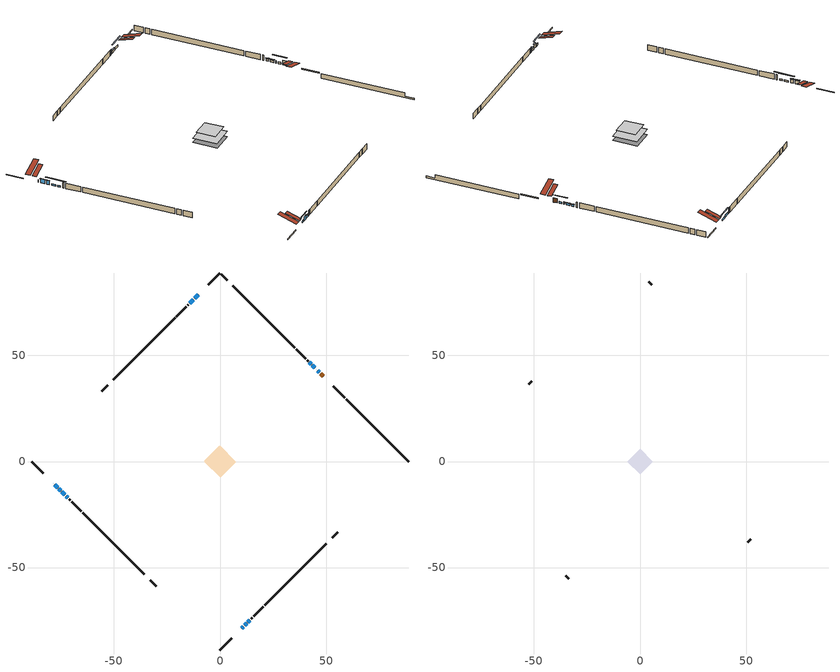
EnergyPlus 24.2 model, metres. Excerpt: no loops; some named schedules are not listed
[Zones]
conditioned space
 floor adiabatic (AdiabaticFloorConstruction): -7.49,0 0,7.49 7.49,0 0,-7.49 z1.38
 floor foundation (Slab1 construction): -7.33,0.43 -0.43,7.33 7.33,-0.43 0.43,-7.33 z-0.94
 wall outside (RimJoist1 construction): 0,-88.9 5.5,-83.4 / -88.9,0 -83.4,-5.5 / 0,88.9 -5.5,83.4 / 58.93,29.97 53.43,35.46 z1.38:1.68
 wall outside (AdiabaticWallConstruction 1): 48.74,40.16 47.54,41.36 z1.38:3.41
 wall outside (AdiabaticWallConstruction): -78.71,-10.19 -78.66,-10.24 / 45.4,43.5 45.35,43.55 z1.38:2.6; -78,-10.9 -76.64,-12.26 / -75.98,-12.92 -75.19,-13.71 / 11.67,-77.22 12.54,-76.36 z1.38:3.16; 46.88,42.02 46.05,42.84 / -10.19,78.71 -11.84,77.05 / 10.19,-78.71 11.02,-77.88 z1.38:2.3; -74.53,-14.36 -73.17,-15.73 / -72.51,-16.38 -71.72,-17.18 z1.38:2.09; 44.69,44.2 43.58,45.32 / 42.92,45.97 42.2,46.69 / 13.19,-75.7 14.06,-74.84 z1.38:2.4; -12.5,76.4 -14.23,74.67 z1.38:2.35
 wall outside (Wall1 construction): 14.71,-74.18 15.16,-73.74 / -71.07,-17.83 -70.62,-18.27 / -14.88,74.02 -15.32,73.57 / 41.55,47.35 41.11,47.79 z1.38:3.82
 wall outside (Wall2 construction): 15.81,-73.09 20.39,-68.5 / -69.97,-18.93 -65.39,-23.51 / -15.98,72.92 -20.56,68.34 / 40.45,48.45 35.87,53.03 z1.38:3.82
 wall outside (Wall3 construction): 21.05,-67.85 50.14,-38.75 / -64.73,-24.17 -35.64,-53.26 / -21.22,67.68 -50.31,38.59 / 35.21,53.69 6.12,82.78 z1.38:3.82
 wall outside (Wall5 construction): 52.87,-36.03 55.6,-33.29 / -32.91,-55.99 -30.18,-58.72 / -53.04,35.86 -55.77,33.13 / 3.39,85.51 0.66,88.24 z1.38:3.82
 wall foundation (FoundationWall1 construction): 59.59,29.31,-0.94 59.59,29.31,1.38 85.97,2.93,1.38 85.97,2.93,-0.17 88.9,0,-0.17 88.9,0,-0.94
 window (WindowConstruction 7): -78.71,-10.19 -78.66,-10.24 z1.38:2.6
 window (WindowConstruction 5): -78,-10.9 -76.64,-12.26 z1.38:3.16
 window (WindowConstruction 6): -75.98,-12.92 -75.19,-13.71 z1.38:3.16
 window (WindowConstruction 9): 46.88,42.02 46.06,42.84 z1.38:2.29
 window (WindowConstruction 10): -10.19,78.71 -11.84,77.05 z1.38:2.29
 window (WindowConstruction 11): 10.19,-78.71 11.02,-77.88 z1.38:2.29
 window (WindowConstruction 12): -74.53,-14.36 -73.17,-15.73 z1.38:2.09
 window (WindowConstruction 13): -72.51,-16.39 -71.72,-17.17 z1.38:2.09
 window (WindowConstruction 8): 45.4,43.5 45.35,43.55 z1.38:2.6
 window (WindowConstruction): 44.69,44.2 43.58,45.32 z1.38:2.39
 window (WindowConstruction 1): 42.92,45.98 42.2,46.69 z1.38:2.39
 window (WindowConstruction 2): -12.5,76.4 -14.22,74.67 z1.38:2.35
 window (WindowConstruction 3): 11.68,-77.22 12.54,-76.36 z1.38:3.16
 window (WindowConstruction 4): 13.19,-75.7 14.06,-74.84 z1.38:2.39
 door (Door): 48.74,40.16 47.54,41.36 z1.38:3.41
 ceiling adiabatic (AdiabaticFloorConstruction): 0,-7.49 7.49,0 0,7.49 -7.49,0 z1.38
 roof outside (Roof2 construction): 9.54,-79.36,3.82 5.05,-74.88,5.93 3.87,-76.06,5.93 8.35,-80.54,3.82; -79.36,-9.54,3.82 -74.88,-5.05,5.93 -76.06,-3.87,5.93 -80.54,-8.35,3.82; -9.54,79.36,3.82 -5.05,74.88,5.93 -3.87,76.06,5.93 -8.35,80.54,3.82; 49.39,39.5,3.82 44.91,35.02,5.93 46.09,33.84,5.93 50.58,38.32,3.82
attic - vented
 floor to conditioned space (Floor1 construction Reversed): -6.02,0 0,6.02 6.02,0 0,-6.02 z3.82
 wall outside (Wall4 construction): 50.8,-38.1 52.21,-36.69 / -34.98,-53.92 -33.57,-55.33 / -50.97,37.93 -52.38,36.52 / 5.46,83.44 4.05,84.85 z1.38:3.82
 roof outside (Roof1 construction): 7.7,-81.2,3.82 1.83,-75.34,6.58 0.29,-76.88,6.58 6.15,-82.75,3.82; -81.2,-7.7,3.82 -75.34,-1.83,6.58 -76.88,-0.29,6.58 -82.75,-6.15,3.82; -7.7,81.2,3.82 -1.83,75.34,6.58 -0.29,76.88,6.58 -6.15,82.75,3.82; 51.23,37.67,3.82 45.37,31.8,6.58 46.92,30.26,6.58 52.78,36.12,3.82
shading: -76.49,-12.4 -78.14,-10.76 -78.43,-11.05 -76.78,-12.7 z3.36; -75.05,-13.85 -76.12,-12.78 -76.41,-13.07 -75.34,-14.14 z3.36; 44.19,44.71 48.75,40.15 49.04,40.44 44.48,45 z4.93; -13.71,75.19 -8.33,80.57 -8.62,80.86 -14,75.48 z4.93; 12.88,-76.01 8.33,-80.57 8.62,-80.86 13.18,-76.3 z4.93; -71.3,-17.6 -76.4,-12.5 -76.69,-12.79 -71.59,-17.89 z4.73; -69.86,-19.04 -74.38,-14.52 -74.67,-14.81 -70.15,-19.33 z4.73; 43.44,45.46 44.84,44.06 45.13,44.35 43.73,45.75 z2.6; 42.06,46.84 43.06,45.83 43.36,46.12 42.35,47.13 z2.6; -14.37,74.53 -12.36,76.54 -12.65,76.83 -14.66,74.82 z2.55; 12.68,-76.22 11.53,-77.37 11.82,-77.66 12.97,-76.51 z3.36; 14.2,-74.7 13.05,-75.85 13.34,-76.14 14.49,-74.99 z2.6
[Building]
Building 1: Terrain=Suburbs
[Site:Location]
Edmonton Intl AP_AB: Latitude {deg}=53.31; Longitude {deg}=-113.58; Time Zone {hr}=-7; Elevation {m}=723; Keep Site Location Information=Yes
[Site:GroundTemperature:Shallow]
-1.56185, -3.61833, -3.78302, -2.80711, 1.11059, 5.01004, 8.39065, 10.5322, 10.7141, 8.97234, 5.67794, 1.89811
[Site:WaterMainsTemperature]
Calculation Method=Schedule; Temperature Schedule=mains temperature schedule
[Material] Roughness=Rough; Thermal Absorptance=0.9
Name | Thickness {m} | Conductivity {W/m-K} | Density {kg/m3} | Specific Heat {J/kg-K} | Solar Absorptance | Visible Absorptance
asphalt or fiberglass shingles | 0.00635 | 0.162714 | 1121.4 | 1465.45 | 0.4 | 0.4
ceiling loosefill ins | 0.254 | 0.0480833 | 16.02 | 1046.75 | 0.7 | 0.7
ceiling stud and cavity | 0.1397 | 0.114484 | 65.682 | 1177.47 | 0.7 | 0.7
concrete 4.0 in. | 0.1016 | 1.803125 | 2242.8 | 837.4 | 0.7 | 0.7
concrete 8.0 in. | 0.2032 | 1.803125 | 2242.8 | 837.4 | 0.7 | 0.7
door material | 0.04445 | 0.053851 | 512.64 | 1214.23 | 0.7 | 0.7
floor covering | 0.0127 | 0.0433444 | 54.468 | 1339.84 | 0.6 | 0.6
floor rigid ins; wall rigid ins 1 | 0.512978 | 0.029427 | 32.04 | 1214.23 | 0.7 | 0.7
floor stud and cavity | 0.1397 | 1.75129 | 37.0049 | 1207.88 | 0.7 | 0.7
furniture material conditioned space 1 | 0.1524 | 0.115458 | 640.8 | 1214.23 | 0.6 | 0.6
gypsum board | 0.0127 | 0.160291 | 801 | 837.4 | 0.6 | 0.6
osb sheathing 0.5 in. | 0.0127 | 0.115458 | 512.64 | 1214.23 | 0.7 | 0.7
osb sheathing 0.75 in. | 0.01905 | 0.115458 | 512.64 | 1214.23 | 0.7 | 0.7
osb sheathing 2.0 in. | 0.0508 | 0.115458 | 512.64 | 1214.23 | 0.7 | 0.7
rim joist stud and cavity | 0.0508 | 0.0314757 | 125.044 | 1163.47 | 0.6 | 0.6
roof rigid ins; wall rigid ins | 0.051816 | 0.029427 | 32.04 | 1214.23 | 0.7 | 0.7
roof stud and cavity | 0.2032 | 0.627913 | 78.34581 | 1123.46 | 0.7 | 0.7
wall stud and cavity | 0.1397 | 0.0723889 | 139.0536 | 1170.24 | 0.7 | 0.7
wall stud and cavity 1 | 0.1397 | 0.260132 | 139.0536 | 1170.24 | 0.7 | 0.7
wall stud and cavity 2 | 0.1397 | 0.219171 | 139.0536 | 1170.24 | 0.7 | 0.7
wall stud and cavity 3 | 0.0889 | 6.1454 | 50.32683 | 1063.81 | 0.6 | 0.6
wall stud and cavity 4 | 0.1397 | 0.427258 | 139.0536 | 1170.24 | 0.7 | 0.7
wall stud and cavity 5 | 0.0889 | 0.380278 | 52.3479 | 1209.89 | 0.7 | 0.7
wall stud and cavity 6 | 0.0889 | 0.391764 | 83.0341 | 1211.67 | 0.7 | 0.7
wood siding | 0.0254 | 0.102417 | 544.68 | 1172.36 | 0.4 | 0.4
wood siding 1 | 0.00254 | 0.102417 | 544.68 | 1172.36 | 0.4 | 0.4
wood siding 2; wood siding 3; wood siding 4 | 0.0254 | 0.102417 | 544.68 | 1172.36 | 0.7 | 0.7
[WindowMaterial:SimpleGlazingSystem]
Name | U-Factor {W/m2-K} | Solar Heat Gain Coefficient
WindowMaterial | 1.81696 | 0.51
WindowMaterial 1 | 1.90099 | 0.48
WindowMaterial 10 | 2.47901 | 0.61
WindowMaterial 11 | 2.52557 | 0.44
WindowMaterial 2 | 1.87488 | 0.49
WindowMaterial 3 | 2.37568 | 0.51
WindowMaterial 4 | 1.86125 | 0.5
WindowMaterial 5 | 2.36886 | 0.65
WindowMaterial 6 | 2.40861 | 0.5
WindowMaterial 7 | 2.7209 | 0.26
WindowMaterial 8 | 2.475608 | 0.61
WindowMaterial 9 | 2.42223 | 0.5
[Construction]
AdiabaticFloorConstruction: floor stud and cavity, floor rigid ins, osb sheathing 0.75 in., floor covering
AdiabaticWallConstruction: wood siding 3, wall rigid ins 1, wall stud and cavity 5, gypsum board
AdiabaticWallConstruction 1: wood siding 4, wall rigid ins 1, wall stud and cavity 5, gypsum board
Door: door material
Floor1 construction Reversed: gypsum board, ceiling stud and cavity, ceiling loosefill ins
FoundationWall1 construction: concrete 8.0 in.
furniture construction conditioned space 1: furniture material conditioned space 1
PartitionWallConstruction: gypsum board, wall stud and cavity 6, gypsum board
RimJoist1 construction: wood siding 2, osb sheathing 2.0 in., rim joist stud and cavity
Roof1 construction: asphalt or fiberglass shingles
Roof2 construction: asphalt or fiberglass shingles, roof rigid ins, osb sheathing 0.75 in., roof stud and cavity, gypsum board
Slab1 construction: concrete 4.0 in.
Wall1 construction: wood siding, osb sheathing 0.5 in., wall stud and cavity, gypsum board
Wall2 construction: wood siding, wall rigid ins, osb sheathing 0.5 in., wall stud and cavity 1, gypsum board
Wall3 construction: wood siding, wall rigid ins, osb sheathing 0.5 in., wall stud and cavity 2, gypsum board
Wall4 construction: wood siding 1, wall stud and cavity 3
Wall5 construction: wood siding, wall rigid ins, osb sheathing 0.5 in., wall stud and cavity 4, gypsum board
WindowConstruction: WindowMaterial
WindowConstruction 1: WindowMaterial 1
WindowConstruction 10; WindowConstruction 11: WindowMaterial 9
WindowConstruction 12: WindowMaterial 10
WindowConstruction 13: WindowMaterial 11
WindowConstruction 2: WindowMaterial 2
WindowConstruction 3: WindowMaterial 3
WindowConstruction 4: WindowMaterial 4
WindowConstruction 5: WindowMaterial 5
WindowConstruction 6: WindowMaterial 6
WindowConstruction 7; WindowConstruction 8: WindowMaterial 7
WindowConstruction 9: WindowMaterial 8
[Zone] Multiplier=1; Part of Total Floor Area=Yes
Name | Volume {m3}
attic - vented | 32.5085
conditioned space | 568.2
[Space]
Name | Zone | Volume {m3}
attic - vented 1 | attic - vented | 32.5085
conditioned space 1 | conditioned space | 568.2
[ZoneInfiltration:EffectiveLeakageArea]
infil attic - vented 1: Zone or Space=attic - vented 1; Schedule=Always On Discrete; Effective Air Leakage Area {cm2}=2520.35; Stack Coefficient=0.000361744; Wind Coefficient=1.28505e-05
[ZoneMixing]
whole house fan mix: Zone or Space=attic - vented; Schedule=Always On Continuous; Design Flow Rate Calculation Method=Flow/Zone; Design Flow Rate {m3/s}=0; Source Zone or Space=conditioned space
[SurfaceProperty:ExposedFoundationPerimeter]
Slab1: Exposed Perimeter Calculation Method=TotalExposedPerimeter; Total Exposed Perimeter {m}=41.452
[InternalMass] Zone or ZoneList=conditioned space; Space or SpaceList=conditioned space 1
Name | Construction | Surface Area {m2}
furniture mass conditioned space 1 | furniture construction conditioned space 1 | 87.7281
partition wall mass | PartitionWallConstruction | 219.32
[Lights]
interior lighting: Zone or ZoneList or Space or SpaceList=conditioned space 1; Schedule=interior lighting schedule; Design Level Calculation Method=LightingLevel; Lighting Level {W}=343.2; Return Air Fraction=0; Fraction Radiant=0.6; Fraction Visible=0.2; Fraction Replaceable=1
[People]
occupants: Zone or ZoneList or Space or SpaceList=conditioned space 1; Number of People Schedule=occupants schedule; Number of People Calculation Method=People; Number of People=3; Fraction Radiant=0.314171; Sensible Heat Fraction=0.56303; Activity Level Schedule=occupants activity schedule; Carbon Dioxide Generation Rate {m3/s-W}=0; Enable ASHRAE 55 Comfort Warnings=No; Mean Radiant Temperature Calculation Type=EnclosureAveraged
[ElectricEquipment] Zone or ZoneList or Space or SpaceList=conditioned space 1; Design Level Calculation Method=EquipmentLevel
Name | Schedule | Design Level {W} | Fraction Latent | Fraction Radiant | Fraction Lost
clothes dryer | clothes dryer schedule | 140.772 | 0.015 | 0.081 | 0.85
clothes washer | clothes washer schedule | 32.1985 | 0.03 | 0.162 | 0.7
cooking range | cooking range schedule | 215.147 | 0.08 | 0.432 | 0.2
dishwasher | dishwasher schedule | 66.8632 | 0.3 | 0.18 | 0.4
fridge | fridge schedule | 72.9452 | 0 | 0.6 | 0
mech vent bath fan 0 | mech vent bath fan 0 schedule | 50.2 | 0 | 0 | 1
mech vent bath fan 1 | mech vent bath fan 1 schedule | 50.2 | 0 | 0 | 1
mech vent house fan | mech vent house fan schedule | 0 | 0 | 0 | 1
mech vent house fan cfis | mech vent house fan cfis schedule | 0 | 0 | 0 | 0
mech vent range fan 0 | mech vent range fan 0 schedule | 57 | 0 | 0 | 1
misc plug loads | misc plug loads schedule | 494.7 | 0.045 | 0.513 | 0.1
whole house fan | Always On Discrete | 0 | 0 | 0 | 1
[OtherEquipment] Zone or ZoneList or Space or SpaceList=conditioned space 1; Design Level Calculation Method=EquipmentLevel
Name | Fuel Type | Schedule | Design Level {W} | Fraction Latent | Fraction Radiant | Fraction Lost
clothes dryer 1 | Electricity | clothes dryer schedule | 0 | 0.015 | 0.081 | 0.85
cooking range 1 | Electricity | cooking range schedule | 0 | 0.08 | 0.432 | 0.2
general water use latent | None | general water use schedule | 62.594 | 1 | 0 | 0
general water use sensible | None | general water use schedule | -61.6891 | 0 | 0.6 | 0
mech vent house fan latent load | None | Always On Discrete | 0 | 1 | 0 | 0
mech vent house fan sensible load | None | Always On Discrete | 0 | 0 | 0 | 0
water heater energy adjustment1 | NaturalGas | Always On Discrete | 0.01 | 0 | 0 | 1
[ZoneInfiltration:DesignFlowRate] Zone or ZoneList or Space or SpaceList=conditioned space 1; Schedule=Always On Discrete; Design Flow Rate Calculation Method=Flow/Zone; Design Flow Rate {m3/s}=0
infil flow; natural vent flow; whole house fan flow
[Foundation:Kiva]
Foundation Kiva 1: Initial Indoor Air Temperature {C}=18; Wall Height Above Grade {m}=1.379982; Wall Depth Below Slab {m}=0.2032
[Foundation:Kiva:Settings]
Soil Conductivity {W/m-K}=0.849921; Soil Density {kg/m3}=1842.3; Soil Specific Heat {J/kg-K}=418.7; Ground Solar Absorptivity=0.9; Ground Thermal Absorptivity=0.9; Ground Surface Roughness {m}=0.03; Far-Field Width {m}=40; Deep-Ground Boundary Condition=ZeroFlux; Deep-Ground Depth {m}=40; Minimum Cell Dimension {m}=0.2; Maximum Cell Growth Coefficient=3; Simulation Timestep=Timestep
[Exterior:Lights]
exterior lighting: Schedule=exterior lighting schedule; Design Level {W}=75.6
[Schedule:Constant]
Name | Hourly Value
Always On Continuous; mech vent house fan schedule; mech vent house fan cfis schedule; Always On Discrete | 1
occupants activity schedule | 117.228
fridge schedule | 0
[Schedule:Week:Daily]
interior lighting schedule Week Rule - Jan1-Jan27: interior lighting schedule day, interior lighting schedule day, interior lighting schedule day, interior lighting schedule day, interior lighting schedule day, interior lighting schedule day, interior lighting schedule day, interior lighting schedule default day, interior lighting schedule default day, interior lighting schedule default day, interior lighting schedule default day, interior lighting schedule default day
interior lighting schedule Week Rule - Jan28-Feb3: interior lighting schedule day, interior lighting schedule day, interior lighting schedule day, interior lighting schedule day, interior lighting schedule day 1, interior lighting schedule day 1, interior lighting schedule day 1, interior lighting schedule default day, interior lighting schedule default day, interior lighting schedule default day, interior lighting schedule default day, interior lighting schedule default day
interior lighting schedule Week Rule - Feb4-Feb24: interior lighting schedule day 1, interior lighting schedule day 1, interior lighting schedule day 1, interior lighting schedule day 1, interior lighting schedule day 1, interior lighting schedule day 1, interior lighting schedule day 1, interior lighting schedule default day, interior lighting schedule default day, interior lighting schedule default day, interior lighting schedule default day, interior lighting schedule default day
interior lighting schedule Week Rule - Feb25-Mar3: interior lighting schedule day 1, interior lighting schedule day 1, interior lighting schedule day 1, interior lighting schedule day 1, interior lighting schedule day 2, interior lighting schedule day 2, interior lighting schedule day 2, interior lighting schedule default day, interior lighting schedule default day, interior lighting schedule default day, interior lighting schedule default day, interior lighting schedule default day
interior lighting schedule Week Rule - Mar4-Mar31: interior lighting schedule day 2, interior lighting schedule day 2, interior lighting schedule day 2, interior lighting schedule day 2, interior lighting schedule day 2, interior lighting schedule day 2, interior lighting schedule day 2, interior lighting schedule default day, interior lighting schedule default day, interior lighting schedule default day, interior lighting schedule default day, interior lighting schedule default day
interior lighting schedule Week Rule - Apr1-Apr28: interior lighting schedule day 3, interior lighting schedule day 3, interior lighting schedule day 3, interior lighting schedule day 3, interior lighting schedule day 3, interior lighting schedule day 3, interior lighting schedule day 3, interior lighting schedule default day, interior lighting schedule default day, interior lighting schedule default day, interior lighting schedule default day, interior lighting schedule default day
interior lighting schedule Week Rule - Apr29-May5: interior lighting schedule day 3, interior lighting schedule day 3, interior lighting schedule day 4, interior lighting schedule day 4, interior lighting schedule day 4, interior lighting schedule day 4, interior lighting schedule day 4, interior lighting schedule default day, interior lighting schedule default day, interior lighting schedule default day, interior lighting schedule default day, interior lighting schedule default day
interior lighting schedule Week Rule - May6-May26: interior lighting schedule day 4, interior lighting schedule day 4, interior lighting schedule day 4, interior lighting schedule day 4, interior lighting schedule day 4, interior lighting schedule day 4, interior lighting schedule day 4, interior lighting schedule default day, interior lighting schedule default day, interior lighting schedule default day, interior lighting schedule default day, interior lighting schedule default day
interior lighting schedule Week Rule - May27-Jun2: interior lighting schedule day 4, interior lighting schedule day 4, interior lighting schedule day 4, interior lighting schedule day 4, interior lighting schedule day 4, interior lighting schedule day 5, interior lighting schedule day 5, interior lighting schedule default day, interior lighting schedule default day, interior lighting schedule default day, interior lighting schedule default day, interior lighting schedule default day
interior lighting schedule Week Rule - Jun3-Jun30: interior lighting schedule day 5, interior lighting schedule day 5, interior lighting schedule day 5, interior lighting schedule day 5, interior lighting schedule day 5, interior lighting schedule day 5, interior lighting schedule day 5, interior lighting schedule default day, interior lighting schedule default day, interior lighting schedule default day, interior lighting schedule default day, interior lighting schedule default day
interior lighting schedule Week Rule - Jul1-Jul28: interior lighting schedule day 6, interior lighting schedule day 6, interior lighting schedule day 6, interior lighting schedule day 6, interior lighting schedule day 6, interior lighting schedule day 6, interior lighting schedule day 6, interior lighting schedule default day, interior lighting schedule default day, interior lighting schedule default day, interior lighting schedule default day, interior lighting schedule default day
interior lighting schedule Week Rule - Jul29-Aug4: interior lighting schedule day 6, interior lighting schedule day 6, interior lighting schedule day 6, interior lighting schedule day 7, interior lighting schedule day 7, interior lighting schedule day 7, interior lighting schedule day 7, interior lighting schedule default day, interior lighting schedule default day, interior lighting schedule default day, interior lighting schedule default day, interior lighting schedule default day
interior lighting schedule Week Rule - Aug5-Aug25: interior lighting schedule day 7, interior lighting schedule day 7, interior lighting schedule day 7, interior lighting schedule day 7, interior lighting schedule day 7, interior lighting schedule day 7, interior lighting schedule day 7, interior lighting schedule default day, interior lighting schedule default day, interior lighting schedule default day, interior lighting schedule default day, interior lighting schedule default day
interior lighting schedule Week Rule - Aug26-Sep1: interior lighting schedule day 7, interior lighting schedule day 7, interior lighting schedule day 7, interior lighting schedule day 7, interior lighting schedule day 7, interior lighting schedule day 7, interior lighting schedule day 8, interior lighting schedule default day, interior lighting schedule default day, interior lighting schedule default day, interior lighting schedule default day, interior lighting schedule default day
interior lighting schedule Week Rule - Sep2-Sep29: interior lighting schedule day 8, interior lighting schedule day 8, interior lighting schedule day 8, interior lighting schedule day 8, interior lighting schedule day 8, interior lighting schedule day 8, interior lighting schedule day 8, interior lighting schedule default day, interior lighting schedule default day, interior lighting schedule default day, interior lighting schedule default day, interior lighting schedule default day
interior lighting schedule Week Rule - Sep30-Oct6: interior lighting schedule day 8, interior lighting schedule day 9, interior lighting schedule day 9, interior lighting schedule day 9, interior lighting schedule day 9, interior lighting schedule day 9, interior lighting schedule day 9, interior lighting schedule default day, interior lighting schedule default day, interior lighting schedule default day, interior lighting schedule default day, interior lighting schedule default day
interior lighting schedule Week Rule - Oct7-Oct27: interior lighting schedule day 9, interior lighting schedule day 9, interior lighting schedule day 9, interior lighting schedule day 9, interior lighting schedule day 9, interior lighting schedule day 9, interior lighting schedule day 9, interior lighting schedule default day, interior lighting schedule default day, interior lighting schedule default day, interior lighting schedule default day, interior lighting schedule default day
interior lighting schedule Week Rule - Oct28-Nov3: interior lighting schedule day 9, interior lighting schedule day 9, interior lighting schedule day 9, interior lighting schedule day 9, interior lighting schedule day 10, interior lighting schedule day 10, interior lighting schedule day 10, interior lighting schedule default day, interior lighting schedule default day, interior lighting schedule default day, interior lighting schedule default day, interior lighting schedule default day
interior lighting schedule Week Rule - Nov4-Nov24: interior lighting schedule day 10, interior lighting schedule day 10, interior lighting schedule day 10, interior lighting schedule day 10, interior lighting schedule day 10, interior lighting schedule day 10, interior lighting schedule day 10, interior lighting schedule default day, interior lighting schedule default day, interior lighting schedule default day, interior lighting schedule default day, interior lighting schedule default day
interior lighting schedule Week Rule - Nov25-Dec1: interior lighting schedule day 10, interior lighting schedule day 10, interior lighting schedule day 10, interior lighting schedule day 10, interior lighting schedule day 10, interior lighting schedule day 10, interior lighting schedule day 11, interior lighting schedule default day, interior lighting schedule default day, interior lighting schedule default day, interior lighting schedule default day, interior lighting schedule default day
interior lighting schedule Week Rule - Dec2-Dec31: interior lighting schedule day 11, interior lighting schedule day 11, interior lighting schedule day 11, interior lighting schedule day 11, interior lighting schedule day 11, interior lighting schedule day 11, interior lighting schedule day 11, interior lighting schedule default day, interior lighting schedule default day, interior lighting schedule default day, interior lighting schedule default day, interior lighting schedule default day
occupants schedule Week Rule - Jan1-Dec31: occupants schedule day, occupants schedule day, occupants schedule day, occupants schedule day, occupants schedule day, occupants schedule day, occupants schedule day, occupants schedule default day, occupants schedule default day, occupants schedule default day, occupants schedule default day, occupants schedule default day
clothes dryer schedule Week Rule - Jan1-Dec31: clothes dryer schedule day, clothes dryer schedule day, clothes dryer schedule day, clothes dryer schedule day, clothes dryer schedule day, clothes dryer schedule day, clothes dryer schedule day, clothes dryer schedule default day, clothes dryer schedule default day, clothes dryer schedule default day, clothes dryer schedule default day, clothes dryer schedule default day
clothes washer schedule Week Rule - Jan1-Dec31: clothes washer schedule day, clothes washer schedule day, clothes washer schedule day, clothes washer schedule day, clothes washer schedule day, clothes washer schedule day, clothes washer schedule day, clothes washer schedule default day, clothes washer schedule default day, clothes washer schedule default day, clothes washer schedule default day, clothes washer schedule default day
cooking range schedule Week Rule - Jan1-Dec31: cooking range schedule day, cooking range schedule day, cooking range schedule day, cooking range schedule day, cooking range schedule day, cooking range schedule day, cooking range schedule day, cooking range schedule default day, cooking range schedule default day, cooking range schedule default day, cooking range schedule default day, cooking range schedule default day
dishwasher schedule Week Rule - Jan1-Dec31: dishwasher schedule day, dishwasher schedule day, dishwasher schedule day, dishwasher schedule day, dishwasher schedule day, dishwasher schedule day, dishwasher schedule day, dishwasher schedule default day, dishwasher schedule default day, dishwasher schedule default day, dishwasher schedule default day, dishwasher schedule default day
mech vent bath fan 0 schedule Week Rule - Jan1-Dec31: mech vent bath fan 0 schedule day, mech vent bath fan 0 schedule day, mech vent bath fan 0 schedule day, mech vent bath fan 0 schedule day, mech vent bath fan 0 schedule day, mech vent bath fan 0 schedule day, mech vent bath fan 0 schedule day, mech vent bath fan 0 schedule default day, mech vent bath fan 0 schedule default day, mech vent bath fan 0 schedule default day, mech vent bath fan 0 schedule default day, mech vent bath fan 0 schedule default day
mech vent bath fan 1 schedule Week Rule - Jan1-Dec31: mech vent bath fan 1 schedule day, mech vent bath fan 1 schedule day, mech vent bath fan 1 schedule day, mech vent bath fan 1 schedule day, mech vent bath fan 1 schedule day, mech vent bath fan 1 schedule day, mech vent bath fan 1 schedule day, mech vent bath fan 1 schedule default day, mech vent bath fan 1 schedule default day, mech vent bath fan 1 schedule default day, mech vent bath fan 1 schedule default day, mech vent bath fan 1 schedule default day
mech vent range fan 0 schedule Week Rule - Jan1-Dec31: mech vent range fan 0 schedule day, mech vent range fan 0 schedule day, mech vent range fan 0 schedule day, mech vent range fan 0 schedule day, mech vent range fan 0 schedule day, mech vent range fan 0 schedule day, mech vent range fan 0 schedule day, mech vent range fan 0 schedule default day, mech vent range fan 0 schedule default day, mech vent range fan 0 schedule default day, mech vent range fan 0 schedule default day, mech vent range fan 0 schedule default day
misc plug loads schedule Week Rule - Jan1-Dec31: misc plug loads schedule day, misc plug loads schedule day, misc plug loads schedule day, misc plug loads schedule day, misc plug loads schedule day, misc plug loads schedule day, misc plug loads schedule day, misc plug loads schedule default day, misc plug loads schedule default day, misc plug loads schedule default day, misc plug loads schedule default day, misc plug loads schedule default day
general water use schedule Week Rule - Jan1-Dec31: general water use schedule day, general water use schedule day, general water use schedule day, general water use schedule day, general water use schedule day, general water use schedule day, general water use schedule day, general water use schedule default day, general water use schedule default day, general water use schedule default day, general water use schedule default day, general water use schedule default day
exterior lighting schedule Week Rule - Jan1-Jan27: exterior lighting schedule day, exterior lighting schedule day, exterior lighting schedule day, exterior lighting schedule day, exterior lighting schedule day, exterior lighting schedule day, exterior lighting schedule day, exterior lighting schedule default day, exterior lighting schedule default day, exterior lighting schedule default day, exterior lighting schedule default day, exterior lighting schedule default day
exterior lighting schedule Week Rule - Jan28-Feb3: exterior lighting schedule day, exterior lighting schedule day, exterior lighting schedule day, exterior lighting schedule day, exterior lighting schedule day 1, exterior lighting schedule day 1, exterior lighting schedule day 1, exterior lighting schedule default day, exterior lighting schedule default day, exterior lighting schedule default day, exterior lighting schedule default day, exterior lighting schedule default day
exterior lighting schedule Week Rule - Feb4-Feb24: exterior lighting schedule day 1, exterior lighting schedule day 1, exterior lighting schedule day 1, exterior lighting schedule day 1, exterior lighting schedule day 1, exterior lighting schedule day 1, exterior lighting schedule day 1, exterior lighting schedule default day, exterior lighting schedule default day, exterior lighting schedule default day, exterior lighting schedule default day, exterior lighting schedule default day
exterior lighting schedule Week Rule - Feb25-Mar3: exterior lighting schedule day 1, exterior lighting schedule day 1, exterior lighting schedule day 1, exterior lighting schedule day 1, exterior lighting schedule day 2, exterior lighting schedule day 2, exterior lighting schedule day 2, exterior lighting schedule default day, exterior lighting schedule default day, exterior lighting schedule default day, exterior lighting schedule default day, exterior lighting schedule default day
exterior lighting schedule Week Rule - Mar4-Mar31: exterior lighting schedule day 2, exterior lighting schedule day 2, exterior lighting schedule day 2, exterior lighting schedule day 2, exterior lighting schedule day 2, exterior lighting schedule day 2, exterior lighting schedule day 2, exterior lighting schedule default day, exterior lighting schedule default day, exterior lighting schedule default day, exterior lighting schedule default day, exterior lighting schedule default day
exterior lighting schedule Week Rule - Apr1-Apr28: exterior lighting schedule day 3, exterior lighting schedule day 3, exterior lighting schedule day 3, exterior lighting schedule day 3, exterior lighting schedule day 3, exterior lighting schedule day 3, exterior lighting schedule day 3, exterior lighting schedule default day, exterior lighting schedule default day, exterior lighting schedule default day, exterior lighting schedule default day, exterior lighting schedule default day
exterior lighting schedule Week Rule - Apr29-May5: exterior lighting schedule day 3, exterior lighting schedule day 3, exterior lighting schedule day 4, exterior lighting schedule day 4, exterior lighting schedule day 4, exterior lighting schedule day 4, exterior lighting schedule day 4, exterior lighting schedule default day, exterior lighting schedule default day, exterior lighting schedule default day, exterior lighting schedule default day, exterior lighting schedule default day
exterior lighting schedule Week Rule - May6-May26: exterior lighting schedule day 4, exterior lighting schedule day 4, exterior lighting schedule day 4, exterior lighting schedule day 4, exterior lighting schedule day 4, exterior lighting schedule day 4, exterior lighting schedule day 4, exterior lighting schedule default day, exterior lighting schedule default day, exterior lighting schedule default day, exterior lighting schedule default day, exterior lighting schedule default day
exterior lighting schedule Week Rule - May27-Jun2: exterior lighting schedule day 4, exterior lighting schedule day 4, exterior lighting schedule day 4, exterior lighting schedule day 4, exterior lighting schedule day 4, exterior lighting schedule day 5, exterior lighting schedule day 5, exterior lighting schedule default day, exterior lighting schedule default day, exterior lighting schedule default day, exterior lighting schedule default day, exterior lighting schedule default day
exterior lighting schedule Week Rule - Jun3-Jun30: exterior lighting schedule day 5, exterior lighting schedule day 5, exterior lighting schedule day 5, exterior lighting schedule day 5, exterior lighting schedule day 5, exterior lighting schedule day 5, exterior lighting schedule day 5, exterior lighting schedule default day, exterior lighting schedule default day, exterior lighting schedule default day, exterior lighting schedule default day, exterior lighting schedule default day
exterior lighting schedule Week Rule - Jul1-Jul28: exterior lighting schedule day 6, exterior lighting schedule day 6, exterior lighting schedule day 6, exterior lighting schedule day 6, exterior lighting schedule day 6, exterior lighting schedule day 6, exterior lighting schedule day 6, exterior lighting schedule default day, exterior lighting schedule default day, exterior lighting schedule default day, exterior lighting schedule default day, exterior lighting schedule default day
exterior lighting schedule Week Rule - Jul29-Aug4: exterior lighting schedule day 6, exterior lighting schedule day 6, exterior lighting schedule day 6, exterior lighting schedule day 7, exterior lighting schedule day 7, exterior lighting schedule day 7, exterior lighting schedule day 7, exterior lighting schedule default day, exterior lighting schedule default day, exterior lighting schedule default day, exterior lighting schedule default day, exterior lighting schedule default day
[Schedule:Year]
interior lighting schedule: interior lighting schedule Week Rule - Jan1-Jan27, 1, 1, 1, 27, interior lighting schedule Week Rule - Jan28-Feb3, 1, 28, 2, 3, interior lighting schedule Week Rule - Feb4-Feb24, 2, 4, 2, 24, interior lighting schedule Week Rule - Feb25-Mar3, 2, 25, 3, 3, interior lighting schedule Week Rule - Mar4-Mar31, 3, 4, 3, 31, interior lighting schedule Week Rule - Apr1-Apr28, 4, 1, 4, 28, interior lighting schedule Week Rule - Apr29-May5, 4, 29, 5, 5, interior lighting schedule Week Rule - May6-May26, 5, 6, 5, 26, interior lighting schedule Week Rule - May27-Jun2, 5, 27, 6, 2, interior lighting schedule Week Rule - Jun3-Jun30, 6, 3, 6, 30, interior lighting schedule Week Rule - Jul1-Jul28, 7, 1, 7, 28, interior lighting schedule Week Rule - Jul29-Aug4, 7, 29, 8, 4, interior lighting schedule Week Rule - Aug5-Aug25, 8, 5, 8, 25, interior lighting schedule Week Rule - Aug26-Sep1, 8, 26, 9, 1, interior lighting schedule Week Rule - Sep2-Sep29, 9, 2, 9, 29, interior lighting schedule Week Rule - Sep30-Oct6, 9, 30, 10, 6, interior lighting schedule Week Rule - Oct7-Oct27, 10, 7, 10, 27, interior lighting schedule Week Rule - Oct28-Nov3, 10, 28, 11, 3, interior lighting schedule Week Rule - Nov4-Nov24, 11, 4, 11, 24, interior lighting schedule Week Rule - Nov25-Dec1, 11, 25, 12, 1, interior lighting schedule Week Rule - Dec2-Dec31, 12, 2, 12, 31
occupants schedule: occupants schedule Week Rule - Jan1-Dec31, 1, 1, 12, 31
clothes dryer schedule: clothes dryer schedule Week Rule - Jan1-Dec31, 1, 1, 12, 31
clothes washer schedule: clothes washer schedule Week Rule - Jan1-Dec31, 1, 1, 12, 31
cooking range schedule: cooking range schedule Week Rule - Jan1-Dec31, 1, 1, 12, 31
dishwasher schedule: dishwasher schedule Week Rule - Jan1-Dec31, 1, 1, 12, 31
mech vent bath fan 0 schedule: mech vent bath fan 0 schedule Week Rule - Jan1-Dec31, 1, 1, 12, 31
mech vent bath fan 1 schedule: mech vent bath fan 1 schedule Week Rule - Jan1-Dec31, 1, 1, 12, 31
mech vent range fan 0 schedule: mech vent range fan 0 schedule Week Rule - Jan1-Dec31, 1, 1, 12, 31
misc plug loads schedule: misc plug loads schedule Week Rule - Jan1-Dec31, 1, 1, 12, 31
general water use schedule: general water use schedule Week Rule - Jan1-Dec31, 1, 1, 12, 31
exterior lighting schedule: exterior lighting schedule Week Rule - Jan1-Jan27, 1, 1, 1, 27, exterior lighting schedule Week Rule - Jan28-Feb3, 1, 28, 2, 3, exterior lighting schedule Week Rule - Feb4-Feb24, 2, 4, 2, 24, exterior lighting schedule Week Rule - Feb25-Mar3, 2, 25, 3, 3, exterior lighting schedule Week Rule - Mar4-Mar31, 3, 4, 3, 31, exterior lighting schedule Week Rule - Apr1-Apr28, 4, 1, 4, 28, exterior lighting schedule Week Rule - Apr29-May5, 4, 29, 5, 5, exterior lighting schedule Week Rule - May6-May26, 5, 6, 5, 26, exterior lighting schedule Week Rule - May27-Jun2, 5, 27, 6, 2, exterior lighting schedule Week Rule - Jun3-Jun30, 6, 3, 6, 30, exterior lighting schedule Week Rule - Jul1-Jul28, 7, 1, 7, 28, exterior lighting schedule Week Rule - Jul29-Aug4, 7, 29, 8, 4, exterior lighting schedule Week Rule - Aug5-Aug25, 8, 5, 8, 25, exterior lighting schedule Week Rule - Aug26-Sep1, 8, 26, 9, 1, exterior lighting schedule Week Rule - Sep2-Sep29, 9, 2, 9, 29, exterior lighting schedule Week Rule - Sep30-Oct6, 9, 30, 10, 6, exterior lighting schedule Week Rule - Oct7-Oct27, 10, 7, 10, 27, exterior lighting schedule Week Rule - Oct28-Nov3, 10, 28, 11, 3, exterior lighting schedule Week Rule - Nov4-Nov24, 11, 4, 11, 24, exterior lighting schedule Week Rule - Nov25-Dec1, 11, 25, 12, 1, exterior lighting schedule Week Rule - Dec2-Dec31, 12, 2, 12, 31
[Schedule:Compact]
mains temperature schedule: Through: 01/01, For: AllDays, Until: 24:00, 3.97167, Through: 01/02, For: AllDays, Until: 24:00, 3.90778, Through: 01/03, For: AllDays, Until: 24:00, 3.84556, Through: 01/04, For: AllDays, Until: 24:00, 3.78389, Through: 01/05, For: AllDays, Until: 24:00, 3.72278, Through: 01/06, For: AllDays, Until: 24:00, 3.66278, Through: 01/07, For: AllDays, Until: 24:00, 3.60389, Through: 01/08, For: AllDays, Until: 24:00, 3.54556, Through: 01/09, For: AllDays, Until: 24:00, 3.48833, Through: 01/10, For: AllDays, Until: 24:00, 3.43167, Through: 01/11, For: AllDays, Until: 24:00, 3.37611, Through: 01/12, For: AllDays, Until: 24:00, 3.32167, Through: 01/13, For: AllDays, Until: 24:00, 3.26833, Through: 01/14, For: AllDays, Until: 24:00, 3.21556, Through: 01/15, For: AllDays, Until: 24:00, 3.16444, Through: 01/16, For: AllDays, Until: 24:00, 3.11389, Through: 01/17, For: AllDays, Until: 24:00, 3.06444, Through: 01/18, For: AllDays, Until: 24:00, 3.01611, Through: 01/19, For: AllDays, Until: 24:00, 2.96889, Through: 01/20, For: AllDays, Until: 24:00, 2.92278, Through: 01/21, For: AllDays, Until: 24:00, 2.87722, Through: 01/22, For: AllDays, Until: 24:00, 2.83333, Through: 01/23, For: AllDays, Until: 24:00, 2.79056, Through: 01/24, For: AllDays, Until: 24:00, 2.74889, Through: 01/25, For: AllDays, Until: 24:00, 2.70833, Through: 01/26, For: AllDays, Until: 24:00, 2.66889, Through: 01/27, For: AllDays, Until: 24:00, 2.63056, Through: 01/28, For: AllDays, Until: 24:00, 2.59333, Through: 01/29, For: AllDays, Until: 24:00, 2.55778, Through: 01/30, For: AllDays, Until: 24:00, 2.52278, Through: 01/31, For: AllDays, Until: 24:00, 2.48944, Through: 02/01, For: AllDays, Until: 24:00, 2.45722, Through: 02/02, For: AllDays, Until: 24:00, 2.42611, Through: 02/03, For: AllDays, Until: 24:00, 2.39667, Through: 02/04, For: AllDays, Until: 24:00, 2.36833, Through: 02/05, For: AllDays, Until: 24:00, 2.34111, Through: 02/06, For: AllDays, Until: 24:00, 2.315, Through: 02/07, For: AllDays, Until: 24:00, 2.29056, Through: 02/08, For: AllDays, Until: 24:00, 2.26722, Through: 02/09, For: AllDays, Until: 24:00, 2.245, Through: 02/10, For: AllDays, Until: 24:00, 2.22444, Through: 02/11, For: AllDays, Until: 24:00, 2.20444, Through: 02/12, For: AllDays, Until: 24:00, 2.18667, Through: 02/13, For: AllDays, Until: 24:00, 2.17, Through: 02/14, For: AllDays, Until: 24:00, 2.15444, Through: 02/15, For: AllDays, Until: 24:00, 2.14, Through: 02/16, For: AllDays, Until: 24:00, 2.12722, Through: 02/17, For: AllDays, Until: 24:00, 2.11556, Through: 02/18, For: AllDays, Until: 24:00, 2.10556, Through: 02/19, For: AllDays, Until: 24:00, 2.09667, Through: 02/20, For: AllDays, Until: 24:00, 2.08889, Through: 02/21, For: AllDays, Until: 24:00, 2.08278, Through: 02/22, For: AllDays, Until: 24:00, 2.07833, Through: 02/23, For: AllDays, Until: 24:00, 2.07444, Through: 02/24, For: AllDays, Until: 24:00, 2.07278, Through: 02/25, For: AllDays, Until: 24:00, 2.07167, Through: 02/26, For: AllDays, Until: 24:00, 2.07222, Through: 02/27, For: AllDays, Until: 24:00, 2.07444, Through: 02/28, For: AllDays, Until: 24:00, 2.07778, Through: 03/01, For: AllDays, Until: 24:00, 2.08222, Through: 03/02, For: AllDays, Until: 24:00, 2.08833, Through: 03/03, For: AllDays, Until: 24:00, 2.09556, Through: 03/04, For: AllDays, Until: 24:00, 2.10444, Through: 03/05, For: AllDays, Until: 24:00, 2.11444, Through: 03/06, For: AllDays, Until: 24:00, 2.12556, Through: 03/07, For: AllDays, Until: 24:00, 2.13833, Through: 03/08, For: AllDays, Until: 24:00, 2.15278, Through: 03/09, For: AllDays, Until: 24:00, 2.16778, Through: 03/10, For: AllDays, Until: 24:00, 2.18444, Through: 03/11, For: AllDays, Until: 24:00, 2.20278, Through: 03/12, For: AllDays, Until: 24:00, 2.22167, Through: 03/13, For: AllDays, Until: 24:00, 2.24278, Through: 03/14, For: AllDays, Until: 24:00, 2.26444, Through: 03/15, For: AllDays, Until: 24:00, 2.28778, Through: 03/16, For: AllDays, Until: 24:00, 2.31222, Through: 03/17, For: AllDays, Until: 24:00, 2.33778, Through: 03/18, For: AllDays, Until: 24:00, 2.365, Through: 03/19, For: AllDays, Until: 24:00, 2.39333, Through: 03/20, For: AllDays, Until: 24:00, 2.42278, Through: 03/21, For: AllDays, Until: 24:00, 2.45389, Through: 03/22, For: AllDays, Until: 24:00, 2.48611, Through: 03/23, For: AllDays, Until: 24:00, 2.51889, Through: 03/24, For: AllDays, Until: 24:00, 2.55389, Through: 03/25, For: AllDays, Until: 24:00, 2.58944, Through: 03/26, For: AllDays, Until: 24:00, 2.62611, Through: 03/27, For: AllDays, Until: 24:00, 2.66444, Through: 03/28, For: AllDays, Until: 24:00, 2.70389, Through: 03/29, For: AllDays, Until: 24:00, 2.74389, Through: 03/30, For: AllDays, Until: 24:00, 2.78556, Through: 03/31, For: AllDays, Until: 24:00, 2.82833, Through: 04/01, For: AllDays, Until: 24:00, 2.87222, Through: 04/02, For: AllDays, Until: 24:00, 2.91722, Through: 04/03, For: AllDays, Until: 24:00, 2.96333, Through: 04/04, For: AllDays, Until: 24:00, 3.01056, Through: 04/05, For: AllDays, Until: 24:00, 3.05889, Through: 04/06, For: AllDays, Until: 24:00, 3.10833, Through: 04/07, For: AllDays, Until: 24:00, 3.15833, Through: 04/08, For: AllDays, Until: 24:00, 3.21, Through: 04/09, For: AllDays, Until: 24:00, 3.26222, Through: 04/10, For: AllDays, Until: 24:00, 3.31556, Through: 04/11, For: AllDays, Until: 24:00, 3.37, Through: 04/12, For: AllDays, Until: 24:00, 3.42556, Through: 04/13, For: AllDays, Until: 24:00, 3.48167, Through: 04/14, For: AllDays, Until: 24:00, 3.53889, Through: 04/15, For: AllDays, Until: 24:00, 3.59722, Through: 04/16, For: AllDays, Until: 24:00, 3.65611, Through: 04/17, For: AllDays, Until: 24:00, 3.71611, Through: 04/18, For: AllDays, Until: 24:00, 3.77667, Through: 04/19, For: AllDays, Until: 24:00, 3.83833, Through: 04/20, For: AllDays, Until: 24:00, 3.90111, Through: 04/21, For: AllDays, Until: 24:00, 3.96444, Through: 04/22, For: AllDays, Until: 24:00, 4.02833, Through: 04/23, For: AllDays, Until: 24:00, 4.09333, Through: 04/24, For: AllDays, Until: 24:00, 4.15889, Through: 04/25, For: AllDays, Until: 24:00, 4.225, Through: 04/26, For: AllDays, Until: 24:00, 4.29222, Through: 04/27, For: AllDays, Until: 24:00, 4.36, Through: 04/28, For: AllDays, Until: 24:00, 4.42833, Through: 04/29, For: AllDays, Until: 24:00, 4.49722, Through: 04/30, For: AllDays, Until: 24:00, 4.56667, Through: 05/01, For: AllDays, Until: 24:00, 4.63722, Through: 05/02, For: AllDays, Until: 24:00, 4.70833, Through: 05/03, For: AllDays, Until: 24:00, 4.77944, Through: 05/04, For: AllDays, Until: 24:00, 4.85167, Through: 05/05, For: AllDays, Until: 24:00, 4.92389, Through: 05/06, For: AllDays, Until: 24:00, 4.99722, Through: 05/07, For: AllDays, Until: 24:00, 5.07056, Through: 05/08, For: AllDays, Until: 24:00, 5.145, Through: 05/09, For: AllDays, Until: 24:00, 5.21944, Through: 05/10, For: AllDays, Until: 24:00, 5.29389, Through: 05/11, For: AllDays, Until: 24:00, 5.36944, Through: 05/12, For: AllDays, Until: 24:00, 5.445, Through: 05/13, For: AllDays, Until: 24:00, 5.52111, Through: 05/14, For: AllDays, Until: 24:00, 5.59722, Through: 05/15, For: AllDays, Until: 24:00, 5.67389, Through: 05/16, For: AllDays, Until: 24:00, 5.75056, Through: 05/17, For: AllDays, Until: 24:00, 5.82778, Through: 05/18, For: AllDays, Until: 24:00, 5.90556, Through: 05/19, For: AllDays, Until: 24:00, 5.98278, Through: 05/20, For: AllDays, Until: 24:00, 6.06056, Through: 05/21, For: AllDays, Until: 24:00, 6.13889, Through: 05/22, For: AllDays, Until: 24:00, 6.21667, Through: 05/23, For: AllDays, Until: 24:00, 6.295, Through: 05/24, For: AllDays, Until: 24:00, 6.37333, Through: 05/25, For: AllDays, Until: 24:00, 6.45222, Through: 05/26, For: AllDays, Until: 24:00, 6.53056, Through: 05/27, For: AllDays, Until: 24:00, 6.60889, Through: 05/28, For: AllDays, Until: 24:00, 6.68778, Through: 05/29, For: AllDays, Until: 24:00, 6.76611, Through: 05/30, For: AllDays, Until: 24:00, 6.84444, Through: 05/31, For: AllDays, Until: 24:00, 6.92278, Through: 06/01, For: AllDays, Until: 24:00, 7.00111, Through: 06/02, For: AllDays, Until: 24:00, 7.07944, Through: 06/03, For: AllDays, Until: 24:00, 7.15778, Through: 06/04, For: AllDays, Until: 24:00, 7.23556, Through: 06/05, For: AllDays, Until: 24:00, 7.31333, Through: 06/06, For: AllDays, Until: 24:00, 7.39056, Through: 06/07, For: AllDays, Until: 24:00, 7.46833, Through: 06/08, For: AllDays, Until: 24:00, 7.545, Through: 06/09, For: AllDays, Until: 24:00, 7.62222, Through: 06/10, For: AllDays, Until: 24:00, 7.69833, Through: 06/11, For: AllDays, Until: 24:00, 7.775, Through: 06/12, For: AllDays, Until: 24:00, 7.85056, Through: 06/13, For: AllDays, Until: 24:00, 7.92611, Through: 06/14, For: AllDays, Until: 24:00, 8.00111, Through: 06/15, For: AllDays, Until: 24:00, 8.07611, Through: 06/16, For: AllDays, Until: 24:00, 8.15056, Through: 06/17, For: AllDays, Until: 24:00, 8.22389, Through: 06/18, For: AllDays, Until: 24:00, 8.29778, Through: 06/19, For: AllDays, Until: 24:00, 8.37056, Through: 06/20, For: AllDays, Until: 24:00, 8.44278, Through: 06/21, For: AllDays, Until: 24:00, 8.51444, Through: 06/22, For: AllDays, Until: 24:00, 8.58611, Through: 06/23, For: AllDays, Until: 24:00, 8.65667, Through: 06/24, For: AllDays, Until: 24:00, 8.72667, Through: 06/25, For: AllDays, Until: 24:00, 8.79611, Through: 06/26, For: AllDays, Until: 24:00, 8.865, Through: 06/27, For: AllDays, Until: 24:00, 8.93333, Through: 06/28, For: AllDays, Until: 24:00, 9.00056, Through: 06/29, For: AllDays, Until: 24:00, 9.06778, Through: 06/30, For: AllDays, Until: 24:00, 9.13333, Through: 07/01, For: AllDays, Until: 24:00, 9.19889, Through: 07/02, For: AllDays, Until: 24:00, 9.26333, Through: 07/03, For: AllDays, Until: 24:00, 9.32722, Through: 07/04, For: AllDays, Until: 24:00, 9.39056, Through: 07/05, For: AllDays, Until: 24:00, 9.45278, Through: 07/06, For: AllDays, Until: 24:00, 9.51389, Through: 07/07, For: AllDays, Until: 24:00, 9.57444, Through: 07/08, For: AllDays, Until: 24:00, 9.63389, Through: 07/09, For: AllDays, Until: 24:00, 9.69278, Through: 07/10, For: AllDays, Until: 24:00, 9.75056, Through: 07/11, For: AllDays, Until: 24:00, 9.80778, Through: 07/12, For: AllDays, Until: 24:00, 9.86333, Through: 07/13, For: AllDays, Until: 24:00, 9.91833, Through: 07/14, For: AllDays, Until: 24:00, 9.97278, Through: 07/15, For: AllDays, Until: 24:00, 10.0256, Through: 07/16, For: AllDays, Until: 24:00, 10.0778, Through: 07/17, For: AllDays, Until: 24:00, 10.1289, Through: 07/18, For: AllDays, Until: 24:00, 10.1789, Through: 07/19, For: AllDays, Until: 24:00, 10.2278, Through: 07/20, For: AllDays, Until: 24:00, 10.2756, Through: 07/21, For: AllDays, Until: 24:00, 10.3222, Through: 07/22, For: AllDays, Until: 24:00, 10.3683, Through: 07/23, For: AllDays, Until: 24:00, 10.4128, Through: 07/24, For: AllDays, Until: 24:00, 10.4561, Through: 07/25, For: AllDays, Until: 24:00, 10.4989, Through: 07/26, For: AllDays, Until: 24:00, 10.54, Through: 07/27, For: AllDays, Until: 24:00, 10.58, Through: 07/28, For: AllDays, Until: 24:00, 10.6189, Through: 07/29, For: AllDays, Until: 24:00, 10.6567, Through: 07/30, For: AllDays, Until: 24:00, 10.6928, Through: 07/31, For: AllDays, Until: 24:00, 10.7283, Through: 08/01, For: AllDays, Until: 24:00, 10.7622, Through: 08/02, For: AllDays, Until: 24:00, 10.7956, Through: 08/03, For: AllDays, Until: 24:00, 10.8272, Through: 08/04, For: AllDays, Until: 24:00, 10.8572, Through: 08/05, For: AllDays, Until: 24:00, 10.8867, Through: 08/06, For: AllDays, Until: 24:00, 10.9144, Through: 08/07, For: AllDays, Until: 24:00, 10.9411, Through: 08/08, For: AllDays, Until: 24:00, 10.9667, Through: 08/09, For: AllDays, Until: 24:00, 10.9906, Through: 08/10, For: AllDays, Until: 24:00, 11.0133, Through: 08/11, For: AllDays, Until: 24:00, 11.035, Through: 08/12, For: AllDays, Until: 24:00, 11.055, Through: 08/13, For: AllDays, Until: 24:00, 11.0739, Through: 08/14, For: AllDays, Until: 24:00, 11.0917, Through: 08/15, For: AllDays, Until: 24:00, 11.1078, Through: 08/16, For: AllDays, Until: 24:00, 11.1228, Through: 08/17, For: AllDays, Until: 24:00, 11.1361, Through: 08/18, For: AllDays, Until: 24:00, 11.1483, Through: 08/19, For: AllDays, Until: 24:00, 11.1594, Through: 08/20, For: AllDays, Until: 24:00, 11.1689, Through: 08/21, For: AllDays, Until: 24:00, 11.1772, Through: 08/22, For: AllDays, Until: 24:00, 11.1844, Through: 08/23, For: AllDays, Until: 24:00, 11.19, Through: 08/24, For: AllDays, Until: 24:00, 11.1939, Through: 08/25, For: AllDays, Until: 24:00, 11.1967, Through: 08/26, For: AllDays, Until: 24:00, 11.1983, Through: 08/27, For: AllDays, Until: 24:00, 11.1983, Through: 08/28, For: AllDays, Until: 24:00, 11.1972, Through: 08/29, For: AllDays, Until: 24:00, 11.195, Through: 08/30, For: AllDays, Until: 24:00, 11.1911, Through: 08/31, For: AllDays, Until: 24:00, 11.1856, Through: 09/01, For: AllDays, Until: 24:00, 11.1789, Through: 09/02, For: AllDays, Until: 24:00, 11.1711, Through: 09/03, For: AllDays, Until: 24:00, 11.1617, Through: 09/04, For: AllDays, Until: 24:00, 11.1511, Through: 09/05, For: AllDays, Until: 24:00, 11.1394, Through: 09/06, For: AllDays, Until: 24:00, 11.1261, Through: 09/07, For: AllDays, Until: 24:00, 11.1111, Through: 09/08, For: AllDays, Until: 24:00, 11.0956, Through: 09/09, For: AllDays, Until: 24:00, 11.0778, Through: 09/10, For: AllDays, Until: 24:00, 11.0594, Through: 09/11, For: AllDays, Until: 24:00, 11.0394, Through: 09/12, For: AllDays, Until: 24:00, 11.0183, Through: 09/13, For: AllDays, Until: 24:00, 10.9961, Through: 09/14, For: AllDays, Until: 24:00, 10.9722, Through: 09/15, For: AllDays, Until: 24:00, 10.9472, Through: 09/16, For: AllDays, Until: 24:00, 10.9206, Through: 09/17, For: AllDays, Until: 24:00, 10.8928, Through: 09/18, For: AllDays, Until: 24:00, 10.8639, Through: 09/19, For: AllDays, Until: 24:00, 10.8339, Through: 09/20, For: AllDays, Until: 24:00, 10.8028, Through: 09/21, For: AllDays, Until: 24:00, 10.77, Through: 09/22, For: AllDays, Until: 24:00, 10.7361, Through: 09/23, For: AllDays, Until: 24:00, 10.7011, Through: 09/24, For: AllDays, Until: 24:00, 10.665, Through: 09/25, For: AllDays, Until: 24:00, 10.6272, Through: 09/26, For: AllDays, Until: 24:00, 10.5889, Through: 09/27, For: AllDays, Until: 24:00, 10.5489, Through: 09/28, For: AllDays, Until: 24:00, 10.5078, Through: 09/29, For: AllDays, Until: 24:00, 10.4661, Through: 09/30, For: AllDays, Until: 24:00, 10.4228, Through: 10/01, For: AllDays, Until: 24:00, 10.3783, Through: 10/02, For: AllDays, Until: 24:00, 10.3328, Through: 10/03, For: AllDays, Until: 24:00, 10.2861, Through: 10/04, For: AllDays, Until: 24:00, 10.2383, Through: 10/05, For: AllDays, Until: 24:00, 10.19, Through: 10/06, For: AllDays, Until: 24:00, 10.14, Through: 10/07, For: AllDays, Until: 24:00, 10.0894, Through: 10/08, For: AllDays, Until: 24:00, 10.0372, Through: 10/09, For: AllDays, Until: 24:00, 9.98444, Through: 10/10, For: AllDays, Until: 24:00, 9.93056, Through: 10/11, For: AllDays, Until: 24:00, 9.87611, Through: 10/12, For: AllDays, Until: 24:00, 9.82, Through: 10/13, For: AllDays, Until: 24:00, 9.76333, Through: 10/14, For: AllDays, Until: 24:00, 9.70611, Through: 10/15, For: AllDays, Until: 24:00, 9.64722, Through: 10/16, For: AllDays, Until: 24:00, 9.58778, Through: 10/17, For: AllDays, Until: 24:00, 9.52778, Through: 10/18, For: AllDays, Until: 24:00, 9.46667, Through: 10/19, For: AllDays, Until: 24:00, 9.40444, Through: 10/20, For: AllDays, Until: 24:00, 9.34167, Through: 10/21, For: AllDays, Until: 24:00, 9.27778, Through: 10/22, For: AllDays, Until: 24:00, 9.21333, Through: 10/23, For: AllDays, Until: 24:00, 9.14833, Through: 10/24, For: AllDays, Until: 24:00, 9.08222, Through: 10/25, For: AllDays, Until: 24:00, 9.01556, Through: 10/26, For: AllDays, Until: 24:00, 8.94833, Through: 10/27, For: AllDays, Until: 24:00, 8.88056, Through: 10/28, For: AllDays, Until: 24:00, 8.81167, Through: 10/29, For: AllDays, Until: 24:00, 8.74222, Through: 10/30, For: AllDays, Until: 24:00, 8.67222, Through: 10/31, For: AllDays, Until: 24:00, 8.60167, Through: 11/01, For: AllDays, Until: 24:00, 8.53056, Through: 11/02, For: AllDays, Until: 24:00, 8.45889, Through: 11/03, For: AllDays, Until: 24:00, 8.38667, Through: 11/04, For: AllDays, Until: 24:00, 8.31389, Through: 11/05, For: AllDays, Until: 24:00, 8.24056, Through: 11/06, For: AllDays, Until: 24:00, 8.16667, Through: 11/07, For: AllDays, Until: 24:00, 8.09278, Through: 11/08, For: AllDays, Until: 24:00, 8.01833, Through: 11/09, For: AllDays, Until: 24:00, 7.94278, Through: 11/10, For: AllDays, Until: 24:00, 7.86778, Through: 11/11, For: AllDays, Until: 24:00, 7.79167, Through: 11/12, For: AllDays, Until: 24:00, 7.71556, Through: 11/13, For: AllDays, Until: 24:00, 7.63944, Through: 11/14, For: AllDays, Until: 24:00, 7.56222, Through: 11/15, For: AllDays, Until: 24:00, 7.48556, Through: 11/16, For: AllDays, Until: 24:00, 7.40833, Through: 11/17, For: AllDays, Until: 24:00, 7.33056, Through: 11/18, For: AllDays, Until: 24:00, 7.25278, Through: 11/19, For: AllDays, Until: 24:00, 7.175, Through: 11/20, For: AllDays, Until: 24:00, 7.09722, Through: 11/21, For: AllDays, Until: 24:00, 7.01889, Through: 11/22, For: AllDays, Until: 24:00, 6.94056, Through: 11/23, For: AllDays, Until: 24:00, 6.86222, Through: 11/24, For: AllDays, Until: 24:00, 6.78389, Through: 11/25, For: AllDays, Until: 24:00, 6.705, Through: 11/26, For: AllDays, Until: 24:00, 6.62667, Through: 11/27, For: AllDays, Until: 24:00, 6.54833, Through: 11/28, For: AllDays, Until: 24:00, 6.46944, Through: 11/29, For: AllDays, Until: 24:00, 6.39111, Through: 11/30, For: AllDays, Until: 24:00, 6.31278, Through: 12/01, For: AllDays, Until: 24:00, 6.23444, Through: 12/02, For: AllDays, Until: 24:00, 6.15611, Through: 12/03, For: AllDays, Until: 24:00, 6.07833, Through: 12/04, For: AllDays, Until: 24:00, 6.00056, Through: 12/05, For: AllDays, Until: 24:00, 5.92278, Through: 12/06, For: AllDays, Until: 24:00, 5.84556, Through: 12/07, For: AllDays, Until: 24:00, 5.76833, Through: 12/08, For: AllDays, Until: 24:00, 5.69111, Through: 12/09, For: AllDays, Until: 24:00, 5.61444, Through: 12/10, For: AllDays, Until: 24:00, 5.53778, Through: 12/11, For: AllDays, Until: 24:00, 5.46222, Through: 12/12, For: AllDays, Until: 24:00, 5.38611, Through: 12/13, For: AllDays, Until: 24:00, 5.31111, Through: 12/14, For: AllDays, Until: 24:00, 5.23611, Through: 12/15, For: AllDays, Until: 24:00, 5.16167, Through: 12/16, For: AllDays, Until: 24:00, 5.08722, Through: 12/17, For: AllDays, Until: 24:00, 5.01389, Through: 12/18, For: AllDays, Until: 24:00, 4.94056, Through: 12/19, For: AllDays, Until: 24:00, 4.86778, Through: 12/20, For: AllDays, Until: 24:00, 4.79556, Through: 12/21, For: AllDays, Until: 24:00, 4.72389, Through: 12/22, For: AllDays, Until: 24:00, 4.65333, Through: 12/23, For: AllDays, Until: 24:00, 4.58278, Through: 12/24, For: AllDays, Until: 24:00, 4.51278, Through: 12/25, For: AllDays, Until: 24:00, 4.44389, Through: 12/26, For: AllDays, Until: 24:00, 4.375, Through: 12/27, For: AllDays, Until: 24:00, 4.30722, Through: 12/28, For: AllDays, Until: 24:00, 4.24, Through: 12/29, For: AllDays, Until: 24:00, 4.17333, Through: 12/30, For: AllDays, Until: 24:00, 4.10778, Through: 12/31, For: AllDays, Until: 24:00, 4.04278
